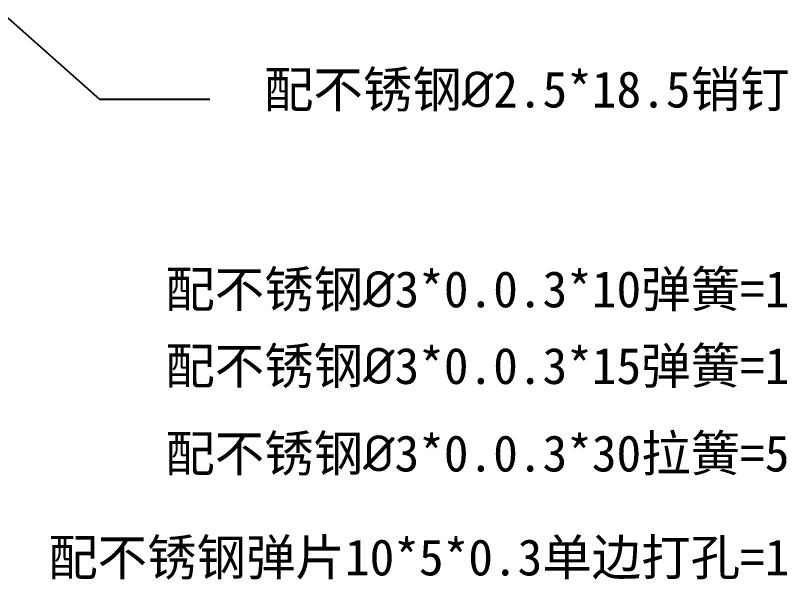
# Model space of a CAD drawing. Header units: millimetres. Extents: x 6817 to 15937, y -5221 to -164.
# Drawn here: x 9852.1 to 9937.4, y -459.7 to -397.3 of the extents above; entities that cross this region are included whole.
import ezdxf
from ezdxf import colors
from ezdxf.entities.mleader import LeaderData, LeaderLine
from ezdxf.math import Vec2, Vec3

# ---------------------------------------------------------------- set-up
doc = ezdxf.new("R2010")
doc.units = ezdxf.units.MM
doc.layers.add('图层2', color=108, linetype='Continuous')
doc.styles.get("Standard").update_dxf_attribs({"font": 'txt', "bigfont": 'gbcbig.shx'})

msp = doc.modelspace()

# ---------------------------------------------------------------- texts
at = {"color": 2, "char_height": 4.00662, "attachment_point": 3}
for s, insert, width in [('{\\fSimSun|b0|i0|c134|p2;配不锈钢\\fISOCPEUR|b0|i0|c0|p34;%%C\\fSimSun|b0|i0|c134|p2;2.5*18.5销钉}', (9937.607, -403.488), 76.48743), ('{\\fSimSun|b0|i0|c134|p2;配不锈钢\\fISOCPEUR|b0|i0|c0|p34;%%C\\fSimSun|b0|i0|c134|p2;3*0.0.3*10弹簧=1}', (9937.607, -425.569), 76.48743), ('{\\fSimSun|b0|i0|c134|p2;配不锈钢\\fISOCPEUR|b0|i0|c0|p34;%%C\\fSimSun|b0|i0|c134|p2;3*0.0.3*15弹簧=1}', (9937.607, -434.043), 76.48743), ('{\\fSimSun|b0|i0|c134|p2;配不锈钢\\fISOCPEUR|b0|i0|c0|p34;%%C\\fSimSun|b0|i0|c134|p2;3*0.0.3*30拉簧=5}', (9937.607, -443.715), 76.48743), ('{\\fSimSun|b0|i0|c134|p2;配不锈钢弹片10*5*0.3单边打孔=1}', (9937.607, -455.207), 85.78988)]:
    msp.add_mtext(s, dxfattribs=dict(at, insert=insert, width=width))

# ---------------------------------------------------------------- leaders
at = {"layer": '图层2', "color": 6, "linetype": 'ByBlock'}
ml = msp.add_multileader_mtext('Standard', dxfattribs=at)
ml.set_content('', color=6)
ml.set_leader_properties()
ml.build(insert=Vec2(0, 0))
ml.multileader.update_dxf_attribs({"text_right_attachment_type": 6, "dogleg_length": 0.36, "arrow_head_size": 0.5})
ctx = ml.context
ctx.base_point, ctx.char_height, ctx.arrow_head_size, ctx.plane_origin = Vec3(9873.546, -406.58), 1.2, 0.5, Vec3(9763.752, -320.109)
ctx.right_attachment = 6
notes = []
notes.append((ctx, [(0, (1, 1, 0), (9873.186, -406.58), (1, 0), 0.36, [(0, [(9763.752, -320.109), (9861.381, -406.58)], 0, [])])]))
ctx.mtext.insert, ctx.mtext.flow_direction = Vec3(9875.546, -405.98), 5
for ctx, leaders in notes:
    for number, flags, end, landing, length, lines in leaders:
        leader = LeaderData()
        leader.index, (leader.has_last_leader_line, leader.has_dogleg_vector, leader.attachment_direction) = number, flags
        leader.last_leader_point, leader.dogleg_vector, leader.dogleg_length = Vec3(end), Vec3(landing), length
        for number, points, colour, breaks in lines:
            line = LeaderLine()
            line.index, line.vertices, line.color, line.breaks = number, Vec3.list(points), colors.encode_raw_color(colour), breaks
            leader.lines.append(line)
        ctx.leaders.append(leader)

doc.saveas('drawing.dxf')
